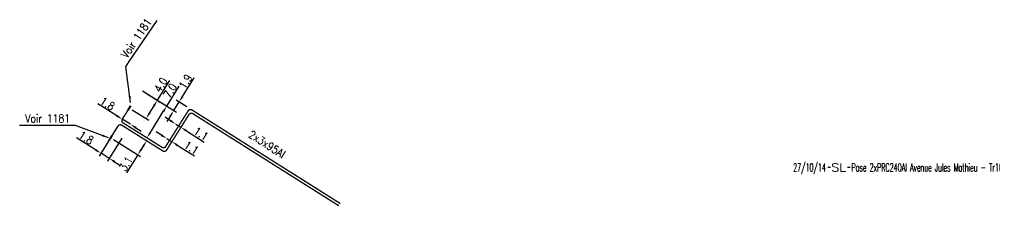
# Model space of a CAD drawing. Header units: millimetres. Extents: x 146000 to 147000, y 142004 to 143004.
# Drawn here: x 146364.6 to 146547.4, y 142003.9 to 142038.9 of the extents above; entities that cross this region are included whole.
import ezdxf
from ezdxf.enums import TextEntityAlignment as Align

# ---------------------------------------------------------------- set-up
doc = ezdxf.new("R2010")
doc.units = ezdxf.units.MM
doc.header["$PDMODE"] = 34
doc.layers.get('0').update_dxf_attribs({"linetype": 'CONTINUOUS'})
doc.layers.get('Defpoints').update_dxf_attribs({"linetype": 'CONTINUOUS'})
for name, color, linetype in [('M_100', 7, 'M_ST_6'), ('M_300', 7, 'CONTINUOUS'), ('M_910', 7, 'CONTINUOUS')]:
    doc.layers.add(name, color=color, linetype=linetype)
doc.styles.get("Standard").update_dxf_attribs({"font": 'romans.shx', "width": 0.85})
doc.linetypes.add('M_ST_6', pattern='A,5,-0.3,["||",Standard,S=1,R=0,X=0.35,Y=-0.5],-1.6', length=6.9)
doc.dimstyles.get("Standard").update_dxf_attribs({"dimtxt": 1.5, "dimasz": 1.2, "dimexe": 0.625, "dimexo": 0.625, "dimgap": 0.25, "dimtad": 1, "dimdec": 1, "dimzin": 0, "dimdsep": 46, "dimtxsty": 'Standard', "dimcen": -0.5, "dimadec": 0, "dimazin": 0, "dimtfac": 1, "dimtdec": 1, "dimtmove": 0, "dimatfit": 3, "dimfxl": 0, "dimtolj": 1, "dimtzin": 0, "dimarcsym": 0})

# ---------------------------------------------------------------- blocks, each defined once
blk = doc.blocks.new('*D4')
at = {"layer": 'Defpoints', "color": 0, "linetype": 'Continuous', "transparency": 16777216}
for p in [(146387.14, 142025.89), (146390.48, 142023.81), (146385.21, 142022.38)]:
    blk.add_point(p, dxfattribs=at)
at = {"layer": 'M_300', "color": 0, "linetype": 'Continuous', "lineweight": -2, "transparency": 16777216}
for p, q in [((146390.48, 142023.81), (146392.79, 142027.52)), ((146387.67, 142025.56), (146391.01, 142023.48)), ((146385.74, 142022.05), (146388.89, 142020.08)), ((146389, 142021.43), (146389.84, 142022.79))]:
    blk.add_line(p, q, dxfattribs=at)
at = {"layer": 'M_300', "color": 0, "linetype": 'Continuous', "transparency": 16777216}
for points in [[(146389.67, 142022.9), (146390.01, 142022.69), (146390.48, 142023.81)], [(146388.83, 142021.54), (146389.17, 142021.33), (146388.36, 142020.41)]]:
    blk.add_solid(points, dxfattribs=at)
at = {"layer": 'M_300', "color": 0, "linetype": 'Continuous', "transparency": 16777216, "insert": (146391.1, 142026.7), "char_height": 1.5, "attachment_point": 5, "rotation": 58.0814}
blk.add_mtext('\\A1;4.0', dxfattribs=at)
blk = doc.blocks.new('M_300_03')
at = {"color": 0, "linetype": 'Continuous'}
blk.add_solid([(-0.5, 0.19), (-0.5, -0.19), (0.5, 0.19), (0.5, -0.19)], dxfattribs=at)
at = {"color": 0, "linetype": 'Continuous', "width": 0.75, "flags": 3}
for tag, p in [('DEF_LEG', (0, -5)), ('DEF_COUP', (0.05, -6.97)), ('DEF_TYPE', (0, -9))]:
    blk.add_attdef(tag, text='', height=1.2, dxfattribs=at).set_placement(p, align=Align.MIDDLE)
blk = doc.blocks.new('*D5')
at = {"layer": 'Defpoints', "color": 0, "linetype": 'Continuous', "transparency": 16777216}
for p in [(146387.14, 142025.89), (146392.22, 142022.72), (146387.66, 142017.31)]:
    blk.add_point(p, dxfattribs=at)
at = {"layer": 'M_100', "color": 0, "linetype": 'Continuous', "lineweight": -2, "transparency": 16777216}
for p, q in [((146387.67, 142025.56), (146392.75, 142022.39)), ((146392.22, 142022.72), (146394.53, 142026.43)), ((146389.15, 142017.8), (146391.58, 142021.7)), ((146388.19, 142016.98), (146389.04, 142016.45))]:
    blk.add_line(p, q, dxfattribs=at)
at = {"layer": 'M_100', "color": 0, "linetype": 'Continuous', "transparency": 16777216}
for points in [[(146391.42, 142021.8), (146391.75, 142021.59), (146392.22, 142022.72)], [(146388.98, 142017.9), (146389.32, 142017.69), (146388.51, 142016.78)]]:
    blk.add_solid(points, dxfattribs=at)
at = {"layer": 'M_100', "color": 0, "linetype": 'Continuous', "transparency": 16777216, "insert": (146392.85, 142025.61), "char_height": 1.5, "attachment_point": 5, "rotation": 58.0282}
blk.add_mtext('\\A1;7.0', dxfattribs=at)
blk = doc.blocks.new('*D6')
at = {"layer": 'Defpoints', "color": 0, "linetype": 'Continuous', "transparency": 16777216}
for p in [(146383.35, 142019.42), (146384.11, 142017.23), (146381.43, 142012.94)]:
    blk.add_point(p, dxfattribs=at)
at = {"layer": 'M_100', "color": 0, "linetype": 'Continuous', "lineweight": -2, "transparency": 16777216}
for p, q in [((146383.02, 142018.89), (146379.57, 142013.36)), ((146378.88, 142014.53), (146375.33, 142016.75)), ((146383.78, 142016.7), (146381.1, 142012.41)), ((146381.43, 142012.94), (146379.9, 142013.89)), ((146382.44, 142012.3), (146383.46, 142011.67))]:
    blk.add_line(p, q, dxfattribs=at)
at = {"layer": 'M_100', "color": 0, "linetype": 'Continuous', "transparency": 16777216}
for points in [[(146378.99, 142014.7), (146378.78, 142014.36), (146379.9, 142013.89)], [(146382.55, 142012.47), (146382.34, 142012.13), (146381.43, 142012.94)]]:
    blk.add_solid(points, dxfattribs=at)
at = {"layer": 'M_100', "color": 0, "linetype": 'Continuous', "transparency": 16777216, "insert": (146377.13, 142016.81), "char_height": 1.5, "attachment_point": 5, "rotation": 328.0044}
blk.add_mtext('\\A1;1.8', dxfattribs=at)
blk = doc.blocks.new('*D7')
at = {"layer": 'Defpoints', "color": 0, "linetype": 'Continuous', "transparency": 16777216}
for p in [(146383.61, 142019.84), (146385.41, 142019.31), (146385.41, 142019.31)]:
    blk.add_point(p, dxfattribs=at)
at = {"layer": 'M_100', "color": 0, "linetype": 'Continuous', "lineweight": -2, "transparency": 16777216}
for p, q in [((146382.86, 142020.9), (146379.31, 142023.12)), ((146385.41, 142019.31), (146383.88, 142020.26)), ((146383.95, 142020.37), (146384.21, 142020.79)), ((146386.42, 142018.67), (146387.44, 142018.04))]:
    blk.add_line(p, q, dxfattribs=at)
at = {"layer": 'M_100', "color": 0, "linetype": 'Continuous', "transparency": 16777216}
for points in [[(146382.97, 142021.07), (146382.76, 142020.73), (146383.88, 142020.26)], [(146386.53, 142018.84), (146386.32, 142018.5), (146385.41, 142019.31)]]:
    blk.add_solid(points, dxfattribs=at)
at = {"layer": 'M_100', "color": 0, "linetype": 'Continuous', "transparency": 16777216, "insert": (146381.11, 142023.18), "char_height": 1.5, "attachment_point": 5, "rotation": 328.0044}
blk.add_mtext('\\A1;1.8', dxfattribs=at)
blk = doc.blocks.new('*D8')
at = {"layer": 'Defpoints', "color": 0, "linetype": 'Continuous', "transparency": 16777216}
for p in [(146381.71, 142016.78), (146388.19, 142016.39), (146388.45, 142016.23)]:
    blk.add_point(p, dxfattribs=at)
at = {"layer": 'M_100', "color": 0, "linetype": 'Continuous', "lineweight": -2, "transparency": 16777216}
for p, q in [((146382.24, 142016.45), (146387.33, 142013.27)), ((146388.72, 142016.06), (146388.98, 142015.9)), ((146387.81, 142015.21), (146387.44, 142014.62)), ((146386.8, 142013.6), (146384.68, 142010.2))]:
    blk.add_line(p, q, dxfattribs=at)
at = {"layer": 'M_100', "color": 0, "linetype": 'Continuous', "transparency": 16777216}
for points in [[(146387.64, 142015.32), (146387.98, 142015.11), (146388.45, 142016.23)], [(146387.27, 142014.72), (146387.61, 142014.51), (146386.8, 142013.6)]]:
    blk.add_solid(points, dxfattribs=at)
at = {"layer": 'M_100', "color": 0, "linetype": 'Continuous', "transparency": 16777216, "insert": (146384.57, 142011.92), "char_height": 1.5, "attachment_point": 5, "rotation": 58.0044}
blk.add_mtext('\\A1;3.1', dxfattribs=at)
blk = doc.blocks.new('*D9')
at = {"layer": 'Defpoints', "color": 0, "linetype": 'Continuous', "transparency": 16777216}
for p in [(146392.25, 142016.64), (146392.25, 142016.64), (146393.18, 142016.05)]:
    blk.add_point(p, dxfattribs=at)
at = {"layer": 'M_100', "color": 0, "linetype": 'Continuous', "lineweight": -2, "transparency": 16777216}
for p, q in [((146391.23, 142017.27), (146390.21, 142017.91)), ((146392.25, 142016.64), (146393.18, 142016.05)), ((146394.2, 142015.42), (146397.44, 142013.39))]:
    blk.add_line(p, q, dxfattribs=at)
at = {"layer": 'M_100', "color": 0, "linetype": 'Continuous', "transparency": 16777216}
for points in [[(146391.34, 142017.44), (146391.13, 142017.1), (146392.25, 142016.64)], [(146394.3, 142015.59), (146394.09, 142015.25), (146393.18, 142016.05)]]:
    blk.add_solid(points, dxfattribs=at)
at = {"layer": 'M_100', "color": 0, "linetype": 'Continuous', "transparency": 16777216, "insert": (146396.86, 142014.93), "char_height": 1.5, "attachment_point": 5, "rotation": 327.9858}
blk.add_mtext('\\A1;1.1', dxfattribs=at)
blk = doc.blocks.new('*D10')
at = {"layer": 'Defpoints', "color": 0, "linetype": 'Continuous', "transparency": 16777216}
for p in [(146393.95, 142019.34), (146393.95, 142019.34), (146394.88, 142018.75)]:
    blk.add_point(p, dxfattribs=at)
at = {"layer": 'M_100', "color": 0, "linetype": 'Continuous', "lineweight": -2, "transparency": 16777216}
for p, q in [((146392.94, 142019.98), (146391.92, 142020.62)), ((146393.95, 142019.34), (146394.88, 142018.75)), ((146395.9, 142018.11), (146399.24, 142016))]:
    blk.add_line(p, q, dxfattribs=at)
at = {"layer": 'M_100', "color": 0, "linetype": 'Continuous', "transparency": 16777216}
for points in [[(146393.04, 142020.15), (146392.83, 142019.81), (146393.95, 142019.34)], [(146396, 142018.28), (146395.79, 142017.94), (146394.88, 142018.75)]]:
    blk.add_solid(points, dxfattribs=at)
at = {"layer": 'M_100', "color": 0, "linetype": 'Continuous', "transparency": 16777216, "insert": (146398.66, 142017.55), "char_height": 1.5, "attachment_point": 5, "rotation": 327.7392}
blk.add_mtext('\\A1;1.1', dxfattribs=at)
blk = doc.blocks.new('*D34')
at = {"layer": 'Defpoints', "color": 0, "linetype": 'Continuous', "transparency": 16777216}
for p in [(146387.14, 142025.89), (146393.54, 142021.89), (146396.51, 142022.27)]:
    blk.add_point(p, dxfattribs=at)
at = {"layer": 'M_100', "color": 0, "linetype": 'Continuous', "lineweight": -2, "transparency": 16777216}
for p, q in [((146395.18, 142024.52), (146397.36, 142028.02)), ((146387.67, 142025.56), (146394.07, 142021.56)), ((146393.54, 142021.89), (146394.54, 142023.5)), ((146395.98, 142022.6), (146394.01, 142023.83)), ((146392.9, 142020.88), (146392.27, 142019.86))]:
    blk.add_line(p, q, dxfattribs=at)
at = {"layer": 'M_100', "color": 0, "linetype": 'Continuous', "transparency": 16777216}
for points in [[(146395.01, 142024.63), (146395.35, 142024.41), (146394.54, 142023.5)], [(146392.73, 142020.98), (146393.07, 142020.77), (146393.54, 142021.89)]]:
    blk.add_solid(points, dxfattribs=at)
at = {"layer": 'M_100', "color": 0, "linetype": 'Continuous', "transparency": 16777216, "insert": (146395.74, 142027.31), "char_height": 1.5, "attachment_point": 5, "rotation": 58.0282}
blk.add_mtext('\\A1;1.9', dxfattribs=at)
blk = doc.blocks.new('GIS_MODF')
at = {"color": 0, "linetype": 'Continuous', "flags": 128}
for points in [[(-2.18, -0.01), (-1.68, -0.01)], [(1.52, -0.01), (2.02, -0.01)]]:
    blk.add_lwpolyline(points, dxfattribs=at)
at = {"color": 0, "linetype": 'Continuous', "width": 0.5}
blk.add_attdef('DATE', text='', height=1.5, dxfattribs=at).set_placement((-2.5, -0.8), align=Align.RIGHT)
at = {"color": 0, "linetype": 'Continuous', "width": 1.771291}
blk.add_attdef('USER', text='', height=1.5, dxfattribs=at).set_placement((-1.51, -0.8), (1.28, -0.8), align=Align.FIT)
at = {"color": 0, "linetype": 'Continuous', "width": 0.5}
blk.add_attdef('DESC', (2.29, -0.8), '', height=1.5, dxfattribs=at)

msp = doc.modelspace()

# ---------------------------------------------------------------- linework, layer by layer
at = {"layer": 'M_100', "flags": 128}
for points in [[(146424.5, 142004.05, 0.25, 0.25, 0), (146397.09, 142021.32, 0.25, 0.25, 0.414037), (146396.4, 142021.16, 0.25, 0.25, 0), (146393.18, 142016.05, 0.25, 0.25, 0), (146392.19, 142014.48, 0.25, 0.25, -0.412957), (146391.5, 142014.32, 0.25, 0.25, 0), (146383.78, 142019.15, 0.25, 0.25, 0.41565), (146383.09, 142018.99, 0.25, 0.25, 0), (146381.98, 142017.2, 0, 0, 0)], [(146424.77, 142004.47, 0.25, 0.25, 0), (146396.94, 142022.01, 0.25, 0.25, 0.414037), (146396.25, 142021.85, 0.25, 0.25, 0), (146392.03, 142015.17, 0.25, 0.25, -0.412932), (146391.34, 142015.01, 0.25, 0.25, 0), (146387.66, 142017.31, 0.25, 0.25, 0), (146384.04, 142019.57, 0.25, 0.25, -0.415707), (146383.88, 142020.26, 0.25, 0.25, 0), (146384.95, 142021.95, 0, 0, 0)]]:
    msp.add_lwpolyline(points, format="xyseb", dxfattribs=at)

# ---------------------------------------------------------------- block references
at = {"layer": 'M_300'}
for p, rotation in [((146385.21, 142022.38), 58.02815521517032), ((146381.71, 142016.78), 57.98059641492895)]:
    msp.add_blockref('M_300_03', p, dxfattribs=dict(at, rotation=rotation))
at = {"layer": 'M_910'}
ref = msp.add_blockref('GIS_MODF', (146518.31, 142011.29), dxfattribs=at)
ref.add_attrib('DATE', '27/10/14', dxfattribs={"layer": '0', "color": 0, "linetype": 'Continuous', "height": 1.5, "width": 0.5}).set_placement((146515.8, 142010.49), align=Align.RIGHT)
ref.add_attrib('USER', 'SL', dxfattribs={"layer": '0', "color": 0, "linetype": 'Continuous', "height": 1.5, "width": 1.082456}).set_placement((146516.8, 142010.49), (146519.58, 142010.49), align=Align.FIT)
ref.add_attrib('DESC', 'Pose 2xPRC240Al Avenue Jules Mathieu - Tr168803', (146520.59, 142010.49), dxfattribs={"layer": '0', "color": 0, "linetype": 'Continuous', "height": 1.5, "width": 0.5})

# ---------------------------------------------------------------- texts
at = {"layer": 'M_100', "linetype": 'Continuous', "width": 0.85}
msp.add_text('2x3x95Al', height=1.5, rotation=327.1769, dxfattribs=at).set_placement((146411.02, 142015.58), align=Align.MIDDLE)
at = {"layer": 'M_300', "linetype": 'Continuous', "insert": (146384.78, 142031.54), "char_height": 1.5, "attachment_point": 7, "rotation": 55.8173}
msp.add_mtext('\\A1;Voir 1181', dxfattribs=at)
at = {"layer": 'M_300', "linetype": 'Continuous', "insert": (146374.11, 142019.67), "char_height": 1.5, "attachment_point": 9}
msp.add_mtext('\\A1;Voir 1181', dxfattribs=at)

# ---------------------------------------------------------------- dimensions: what is measured, and where the dimension line sits
at = {"layer": 'M_100', "linetype": 'Continuous'}
for base, p1, p2, angle, picture, middle in [((146393.54, 142021.89), (146396.51, 142022.27), (146387.14, 142025.89), 238.0282, '*D34', (146396.59, 142026.78)), ((146392.22, 142022.72), (146387.66, 142017.31), (146387.14, 142025.89), 238.0282, '*D5', (146393.7, 142025.08)), ((146385.41, 142019.31), (146383.61, 142019.84), (146385.41, 142019.31), 148.0044, '*D7', (146380.58, 142022.33)), ((146393.95, 142019.34), (146394.88, 142018.75), (146393.95, 142019.34), 327.7392, '*D10', (146398.13, 142016.7)), ((146381.43, 142012.94), (146383.35, 142019.42), (146384.11, 142017.23), 148.0044, '*D6', (146376.6, 142015.96)), ((146392.25, 142016.64), (146393.18, 142016.05), (146392.25, 142016.64), 327.9858, '*D9', (146396.33, 142014.09)), ((146388.45, 142016.23), (146381.71, 142016.78), (146388.19, 142016.39), 238.0044, '*D8', (146385.42, 142011.39))]:
    dim = msp.add_linear_dim(base=base, p1=p1, p2=p2, angle=angle, dimstyle='Standard', dxfattribs=at)
    dim.commit()
    dim.dimension.update_dxf_attribs({"geometry": picture, "text_midpoint": middle, "dimtype": 160})
at = {"layer": 'M_300', "linetype": 'Continuous'}
dim = msp.add_linear_dim(base=(146390.48, 142023.81), p1=(146385.21, 142022.38), p2=(146387.14, 142025.89), angle=238.0814, dimstyle='Standard', dxfattribs=at)
dim.commit()
dim.dimension.update_dxf_attribs({"geometry": '*D4', "text_midpoint": (146391.95, 142026.17), "dimtype": 160})

# ---------------------------------------------------------------- leaders
at = {"layer": 'M_300', "linetype": 'Continuous', "annotation_type": 0, "has_hookline": 1, "hookline_direction": 0, "text_width": 9.05, "horizontal_direction": (0.561833, 0.827251, 0)}
msp.add_leader([(146385.42, 142023.42), (146384.53, 142030.09), (146385.21, 142031.08)], dimstyle='Standard', override={"dimgap": 0.25, "dimtad": 1}, dxfattribs=at)
at = {"layer": 'M_300', "linetype": 'Continuous', "annotation_type": 0, "has_hookline": 1, "hookline_direction": 1, "text_width": 9.05}
msp.add_leader([(146381.33, 142016.78), (146375.12, 142019.11), (146373.92, 142019.11)], dimstyle='Standard', override={"dimgap": 0.25, "dimtad": 1}, dxfattribs=at)

doc.saveas('drawing.dxf')
